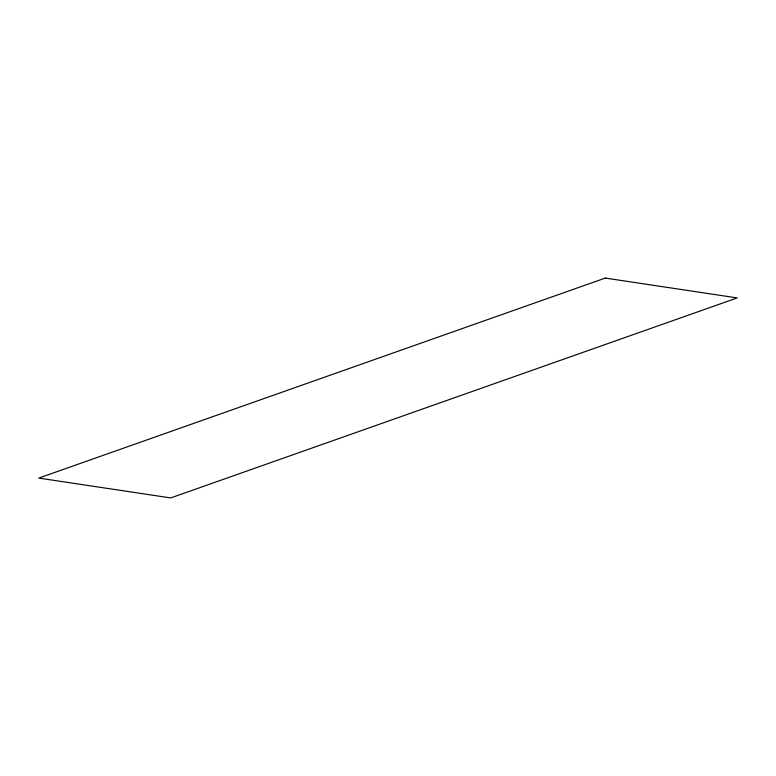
<?xml version="1.0" encoding="UTF-8"?>
<svg xmlns="http://www.w3.org/2000/svg" width="776" height="776" viewBox="0 0 776 776"><rect width="100%" height="100%" fill="white"/><g stroke="black" fill="none" stroke-linecap="round" stroke-linejoin="round"><path stroke-width="1.16" d="M605.27 278.07L38.8 478.084L170.73 497.93L737.2 297.916L605.27 278.07"/></g></svg>
